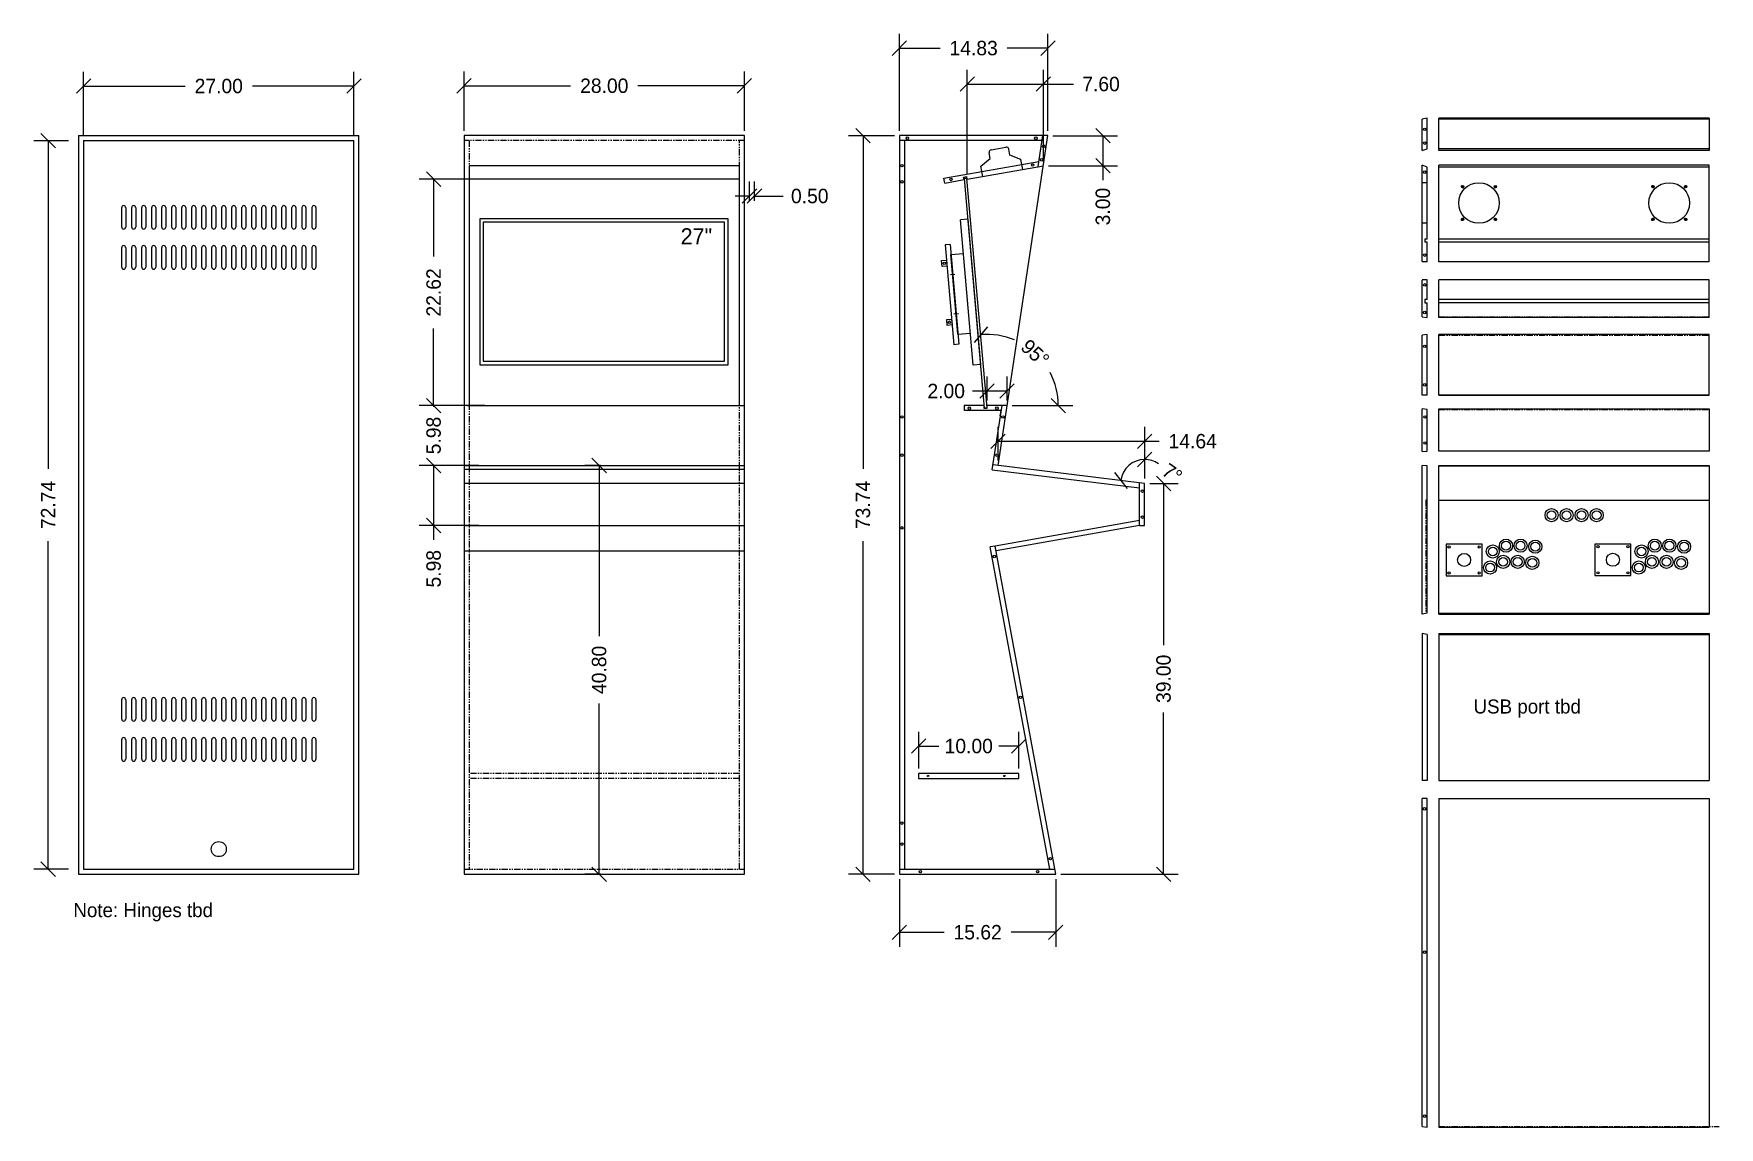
# Model space of a CAD drawing. Header units: inches. Extents: x -453 to 82, y -81 to 189.
# Drawn here: x -209.2 to -40.9, y -80.6 to 28.6 of the extents above; entities that cross this region are included whole.
import ezdxf

# ---------------------------------------------------------------- set-up
doc = ezdxf.new("R2010")
doc.units = ezdxf.units.IN
doc.header["$MEASUREMENT"] = 0
doc.linetypes.add('PHANTOM2', pattern=[1.25, 0.625, -0.125, 0.125, -0.125, 0.125, -0.125])
for name, color, linetype in [('Acrylic', 5, 'Continuous'), ('Arcade', 3, 'Continuous'), ('Arcade_Inside', 8, 'Continuous'), ('Dim', 6, 'Continuous'), ('Hardware', 1, 'Continuous'), ('TV', 4, 'Continuous')]:
    doc.layers.add(name, color=color, linetype=linetype)
doc.dimstyles.get("Standard").update_dxf_attribs({"dimscale": 8, "dimtxt": 0.18, "dimasz": 0.18, "dimexe": 0.18, "dimexo": 0.0625, "dimgap": 0.09, "dimtad": 0, "dimzin": 0, "dimdsep": 46, "dimtxsty": 'Standard', "dimblk": 'OBLIQUE', "dimcen": 0.09, "dimadec": 0, "dimazin": 0, "dimtfac": 1, "dimtofl": 0, "dimtmove": 0, "dimatfit": 3, "dimldrblk": 'OBLIQUE', "dimfxl": 1, "dimfrac": 2, "dimtolj": 1, "dimtzin": 0, "dimarcsym": 0})

# ---------------------------------------------------------------- blocks, each defined once
blk = doc.blocks.new('Screw')
blk.add_circle((0, 0), 0.125)
blk = doc.blocks.new('_Oblique')
at = {"color": 0, "linetype": 'ByBlock', "lineweight": -2}
blk.add_line((-0.5, -0.5), (0.5, 0.5), dxfattribs=at)
blk = doc.blocks.new('*D6')
at = {"layer": 'Defpoints', "color": 0, "transparency": 16777216}
for p in [(-98.26, -16.29, 0), (-107.14, -55.3, 0), (-96.37, -55.3)]:
    blk.add_point(p, dxfattribs=at)
at = {"layer": 'Dim', "color": 0, "lineweight": -2, "transparency": 16777216}
for p, q in [((-97.76, -16.29), (-94.93, -16.29)), ((-96.37, -16.29), (-96.37, -32.43)), ((-96.37, -55.3), (-96.37, -39.15)), ((-106.64, -55.3), (-94.93, -55.3))]:
    blk.add_line(p, q, dxfattribs=at)
at = {"layer": 'Dim', "color": 0, "lineweight": -2, "transparency": 16777216, "xscale": 1.44, "yscale": 1.44, "zscale": 1.44}
for p, rotation in [((-96.37, -16.29), 90), ((-96.37, -55.3), 270)]:
    blk.add_blockref('_Oblique', p, dxfattribs=dict(at, rotation=rotation))
at = {"layer": 'Dim', "color": 0, "transparency": 16777216, "insert": (-96.37, -35.79), "char_height": 1.44, "attachment_point": 5, "rotation": 90}
blk.add_mtext('\\A1;39.00', dxfattribs=at)
blk = doc.blocks.new('*D7')
at = {"layer": 'Defpoints', "color": 0, "transparency": 16777216}
for p in [(-122.75, 18.44, 0), (-126.39, -55.3), (-122.75, -55.3, 0)]:
    blk.add_point(p, dxfattribs=at)
at = {"layer": 'Dim', "color": 0, "lineweight": -2, "transparency": 16777216}
for p, q in [((-123.25, 18.44), (-127.83, 18.44)), ((-126.39, 18.44), (-126.39, -14.83)), ((-126.39, -55.3), (-126.39, -22.03)), ((-123.25, -55.3), (-127.83, -55.3))]:
    blk.add_line(p, q, dxfattribs=at)
at = {"layer": 'Dim', "color": 0, "lineweight": -2, "transparency": 16777216, "xscale": 1.44, "yscale": 1.44, "zscale": 1.44}
for p, rotation in [((-126.39, 18.44), 90), ((-126.39, -55.3), 270)]:
    blk.add_blockref('_Oblique', p, dxfattribs=dict(at, rotation=rotation))
at = {"layer": 'Dim', "color": 0, "transparency": 16777216, "insert": (-126.39, -18.43), "char_height": 1.44, "attachment_point": 5, "rotation": 90}
blk.add_mtext('\\A1;73.74', dxfattribs=at)
blk = doc.blocks.new('*D8')
at = {"layer": 'Defpoints', "color": 0, "transparency": 16777216}
for p in [(-107.92, 18.44, 0), (-108.38, 15.44, 0), (-102.43, 15.44)]:
    blk.add_point(p, dxfattribs=at)
at = {"layer": 'Dim', "color": 0, "lineweight": -2, "transparency": 16777216}
for p, q in [((-107.42, 18.44), (-100.99, 18.44)), ((-102.43, 18.44), (-102.43, 15.44)), ((-107.88, 15.44), (-100.99, 15.44)), ((-102.43, 15.44), (-102.43, 14))]:
    blk.add_line(p, q, dxfattribs=at)
at = {"layer": 'Dim', "color": 0, "lineweight": -2, "transparency": 16777216, "xscale": 1.44, "yscale": 1.44, "zscale": 1.44}
for p, rotation in [((-102.43, 18.44), 90), ((-102.43, 15.44), 270)]:
    blk.add_blockref('_Oblique', p, dxfattribs=dict(at, rotation=rotation))
at = {"layer": 'Dim', "color": 0, "transparency": 16777216, "insert": (-102.43, 11.36), "char_height": 1.44, "attachment_point": 5, "rotation": 90}
blk.add_mtext('\\A1;3.00', dxfattribs=at)
blk = doc.blocks.new('*D9')
at = {"layer": 'Defpoints', "color": 0, "transparency": 16777216}
for p in [(-98.26, -12.07), (-112.9, -14.49, 0), (-98.26, -16.29, 0)]:
    blk.add_point(p, dxfattribs=at)
at = {"layer": 'Dim', "color": 0, "lineweight": -2, "transparency": 16777216}
for p, q in [((-112.9, -13.99), (-112.9, -10.63)), ((-98.26, -15.79), (-98.26, -10.63)), ((-112.9, -12.07), (-98.26, -12.07)), ((-98.26, -12.07), (-96.82, -12.07))]:
    blk.add_line(p, q, dxfattribs=at)
at = {"layer": 'Dim', "color": 0, "lineweight": -2, "transparency": 16777216, "xscale": 1.44, "yscale": 1.44, "zscale": 1.44, "rotation": 180}
blk.add_blockref('_Oblique', (-112.9, -12.07), dxfattribs=at)
at = {"layer": 'Dim', "color": 0, "lineweight": -2, "transparency": 16777216, "xscale": 1.44, "yscale": 1.44, "zscale": 1.44}
blk.add_blockref('_Oblique', (-98.26, -12.07), dxfattribs=at)
at = {"layer": 'Dim', "color": 0, "transparency": 16777216, "insert": (-93.46, -12.07), "char_height": 1.44, "attachment_point": 5}
blk.add_mtext('\\A1;14.64', dxfattribs=at)
blk = doc.blocks.new('*D10')
at = {"layer": 'Defpoints', "color": 0, "transparency": 16777216}
for p in [(-138.23, 23.42), (-166.23, 18.44, 0), (-138.23, 18.44, 0)]:
    blk.add_point(p, dxfattribs=at)
at = {"layer": 'Dim', "color": 0, "lineweight": -2, "transparency": 16777216}
for p, q in [((-166.23, 18.94), (-166.23, 24.86)), ((-138.23, 18.94), (-138.23, 24.86)), ((-166.23, 23.42), (-155.59, 23.42)), ((-138.23, 23.42), (-148.87, 23.42))]:
    blk.add_line(p, q, dxfattribs=at)
at = {"layer": 'Dim', "color": 0, "lineweight": -2, "transparency": 16777216, "xscale": 1.44, "yscale": 1.44, "zscale": 1.44, "rotation": 180}
blk.add_blockref('_Oblique', (-166.23, 23.42), dxfattribs=at)
at = {"layer": 'Dim', "color": 0, "lineweight": -2, "transparency": 16777216, "xscale": 1.44, "yscale": 1.44, "zscale": 1.44}
blk.add_blockref('_Oblique', (-138.23, 23.42), dxfattribs=at)
at = {"layer": 'Dim', "color": 0, "transparency": 16777216, "insert": (-152.23, 23.42), "char_height": 1.44, "attachment_point": 5}
blk.add_mtext('\\A1;28.00', dxfattribs=at)
blk = doc.blocks.new('*D11')
at = {"layer": 'Defpoints', "color": 0, "transparency": 16777216}
for p in [(-161.91, 14.1), (-169.27, -8.51), (-163.65, -8.51, 0)]:
    blk.add_point(p, dxfattribs=at)
at = {"layer": 'Dim', "color": 0, "lineweight": -2, "transparency": 16777216}
for p, q in [((-162.41, 14.1), (-170.71, 14.1)), ((-169.27, 14.1), (-169.27, 6.39)), ((-169.27, -8.51), (-169.27, -0.81)), ((-164.15, -8.51), (-170.71, -8.51))]:
    blk.add_line(p, q, dxfattribs=at)
at = {"layer": 'Dim', "color": 0, "lineweight": -2, "transparency": 16777216, "xscale": 1.44, "yscale": 1.44, "zscale": 1.44}
for p, rotation in [((-169.27, 14.1), 90), ((-169.27, -8.51), 270)]:
    blk.add_blockref('_Oblique', p, dxfattribs=dict(at, rotation=rotation))
at = {"layer": 'Dim', "color": 0, "transparency": 16777216, "insert": (-169.27, 2.79), "char_height": 1.44, "attachment_point": 5, "rotation": 90}
blk.add_mtext('\\A1;22.62', dxfattribs=at)
blk = doc.blocks.new('*D12')
at = {"layer": 'Defpoints', "color": 0, "transparency": 16777216}
for p in [(-164.27, -8.51), (-169.27, -14.49), (-164.27, -14.49, 0)]:
    blk.add_point(p, dxfattribs=at)
at = {"layer": 'Dim', "color": 0, "lineweight": -2, "transparency": 16777216}
for p, q in [((-164.77, -8.51), (-170.71, -8.51)), ((-169.27, -8.51), (-169.27, -8.62)), ((-164.77, -14.49), (-170.71, -14.49)), ((-169.27, -14.49), (-169.27, -14.38))]:
    blk.add_line(p, q, dxfattribs=at)
at = {"layer": 'Dim', "color": 0, "lineweight": -2, "transparency": 16777216, "xscale": 1.44, "yscale": 1.44, "zscale": 1.44}
for p, rotation in [((-169.27, -8.51), 90), ((-169.27, -14.49), 270)]:
    blk.add_blockref('_Oblique', p, dxfattribs=dict(at, rotation=rotation))
at = {"layer": 'Dim', "color": 0, "transparency": 16777216, "insert": (-169.27, -11.5), "char_height": 1.44, "attachment_point": 5, "rotation": 90}
blk.add_mtext('\\A1;5.98', dxfattribs=at)
blk = doc.blocks.new('*D13')
at = {"layer": 'Defpoints', "color": 0, "transparency": 16777216}
for p in [(-164.27, -14.49, 0), (-169.27, -20.48), (-164.27, -20.48, 0)]:
    blk.add_point(p, dxfattribs=at)
at = {"layer": 'Dim', "color": 0, "lineweight": -2, "transparency": 16777216}
for p, q in [((-164.77, -14.49), (-170.71, -14.49)), ((-169.27, -14.49), (-169.27, -20.48)), ((-164.77, -20.48), (-170.71, -20.48)), ((-169.27, -20.48), (-169.27, -21.92))]:
    blk.add_line(p, q, dxfattribs=at)
at = {"layer": 'Dim', "color": 0, "lineweight": -2, "transparency": 16777216, "xscale": 1.44, "yscale": 1.44, "zscale": 1.44}
for p, rotation in [((-169.27, -14.49), 90), ((-169.27, -20.48), 270)]:
    blk.add_blockref('_Oblique', p, dxfattribs=dict(at, rotation=rotation))
at = {"layer": 'Dim', "color": 0, "transparency": 16777216, "insert": (-169.27, -24.8), "char_height": 1.44, "attachment_point": 5, "rotation": 90}
blk.add_mtext('\\A1;5.98', dxfattribs=at)
blk = doc.blocks.new('*D14')
at = {"layer": 'Defpoints', "color": 0, "transparency": 16777216}
for p in [(-152.74, -14.49), (-152.12, -14.49, 0), (-152.12, -55.3, 0)]:
    blk.add_point(p, dxfattribs=at)
at = {"layer": 'Dim', "color": 0, "lineweight": -2, "transparency": 16777216}
for p, q in [((-152.62, -14.49), (-154.18, -14.49)), ((-152.74, -14.49), (-152.74, -31.54)), ((-152.74, -55.3), (-152.74, -38.26)), ((-152.62, -55.3), (-154.18, -55.3))]:
    blk.add_line(p, q, dxfattribs=at)
at = {"layer": 'Dim', "color": 0, "lineweight": -2, "transparency": 16777216, "xscale": 1.44, "yscale": 1.44, "zscale": 1.44}
for p, rotation in [((-152.74, -14.49), 90), ((-152.74, -55.3), 270)]:
    blk.add_blockref('_Oblique', p, dxfattribs=dict(at, rotation=rotation))
at = {"layer": 'Dim', "color": 0, "transparency": 16777216, "insert": (-152.74, -34.9), "char_height": 1.44, "attachment_point": 5, "rotation": 90}
blk.add_mtext('\\A1;40.80', dxfattribs=at)
blk = doc.blocks.new('*D15')
at = {"layer": 'Defpoints', "color": 0, "transparency": 16777216}
for p in [(-115.98, 23.59), (-108.38, 15.44, 0), (-115.98, 14.1, 0)]:
    blk.add_point(p, dxfattribs=at)
at = {"layer": 'Dim', "color": 0, "lineweight": -2, "transparency": 16777216}
for p, q in [((-115.98, 14.6), (-115.98, 25.03)), ((-115.98, 23.59), (-108.38, 23.59)), ((-108.38, 15.94), (-108.38, 25.03)), ((-108.38, 23.59), (-105.38, 23.59))]:
    blk.add_line(p, q, dxfattribs=at)
at = {"layer": 'Dim', "color": 0, "lineweight": -2, "transparency": 16777216, "xscale": 1.44, "yscale": 1.44, "zscale": 1.44, "rotation": 180}
blk.add_blockref('_Oblique', (-115.98, 23.59), dxfattribs=at)
at = {"layer": 'Dim', "color": 0, "lineweight": -2, "transparency": 16777216, "xscale": 1.44, "yscale": 1.44, "zscale": 1.44}
blk.add_blockref('_Oblique', (-108.38, 23.59), dxfattribs=at)
at = {"layer": 'Dim', "color": 0, "transparency": 16777216, "insert": (-102.62, 23.59), "char_height": 1.44, "attachment_point": 5}
blk.add_mtext('\\A1;7.60', dxfattribs=at)
blk = doc.blocks.new('*D16')
at = {"layer": 'Defpoints', "color": 0, "transparency": 16777216}
for p in [(-122.75, -55.3, 0), (-107.14, -55.3, 0), (-107.14, -61.1)]:
    blk.add_point(p, dxfattribs=at)
at = {"layer": 'Dim', "color": 0, "lineweight": -2, "transparency": 16777216}
for p, q in [((-122.75, -55.8), (-122.75, -62.54)), ((-107.14, -55.8), (-107.14, -62.54)), ((-122.75, -61.1), (-118.3, -61.1)), ((-107.14, -61.1), (-111.58, -61.1))]:
    blk.add_line(p, q, dxfattribs=at)
at = {"layer": 'Dim', "color": 0, "lineweight": -2, "transparency": 16777216, "xscale": 1.44, "yscale": 1.44, "zscale": 1.44, "rotation": 180}
blk.add_blockref('_Oblique', (-122.75, -61.1), dxfattribs=at)
at = {"layer": 'Dim', "color": 0, "lineweight": -2, "transparency": 16777216, "xscale": 1.44, "yscale": 1.44, "zscale": 1.44}
blk.add_blockref('_Oblique', (-107.14, -61.1), dxfattribs=at)
at = {"layer": 'Dim', "color": 0, "transparency": 16777216, "insert": (-114.94, -61.1), "char_height": 1.44, "attachment_point": 5}
blk.add_mtext('\\A1;15.62', dxfattribs=at)
blk = doc.blocks.new('*D17')
at = {"layer": 'Defpoints', "color": 0, "transparency": 16777216}
for p in [(-107.92, 27.18), (-122.75, 18.44, 0), (-107.92, 18.44, 0)]:
    blk.add_point(p, dxfattribs=at)
at = {"layer": 'Dim', "color": 0, "lineweight": -2, "transparency": 16777216}
for p, q in [((-122.75, 18.94), (-122.75, 28.62)), ((-107.92, 18.94), (-107.92, 28.62)), ((-122.75, 27.18), (-118.7, 27.18)), ((-107.92, 27.18), (-111.98, 27.18))]:
    blk.add_line(p, q, dxfattribs=at)
at = {"layer": 'Dim', "color": 0, "lineweight": -2, "transparency": 16777216, "xscale": 1.44, "yscale": 1.44, "zscale": 1.44, "rotation": 180}
blk.add_blockref('_Oblique', (-122.75, 27.18), dxfattribs=at)
at = {"layer": 'Dim', "color": 0, "lineweight": -2, "transparency": 16777216, "xscale": 1.44, "yscale": 1.44, "zscale": 1.44}
blk.add_blockref('_Oblique', (-107.92, 27.18), dxfattribs=at)
at = {"layer": 'Dim', "color": 0, "transparency": 16777216, "insert": (-115.34, 27.18), "char_height": 1.44, "attachment_point": 5}
blk.add_mtext('\\A1;14.83', dxfattribs=at)
blk = doc.blocks.new('*D19')
at = {"layer": 'Defpoints', "color": 0, "transparency": 16777216}
for p in [(-114, -7.06), (-114, -8.51, 0), (-112, -8.51, 0)]:
    blk.add_point(p, dxfattribs=at)
at = {"layer": 'Dim', "color": 0, "lineweight": -2, "transparency": 16777216}
for p, q in [((-114, -8.01), (-114, -5.62)), ((-112, -8.01), (-112, -5.62)), ((-114, -7.06), (-115.44, -7.06)), ((-112, -7.06), (-114, -7.06))]:
    blk.add_line(p, q, dxfattribs=at)
at = {"layer": 'Dim', "color": 0, "lineweight": -2, "transparency": 16777216, "xscale": 1.44, "yscale": 1.44, "zscale": 1.44, "rotation": 180}
blk.add_blockref('_Oblique', (-114, -7.06), dxfattribs=at)
at = {"layer": 'Dim', "color": 0, "lineweight": -2, "transparency": 16777216, "xscale": 1.44, "yscale": 1.44, "zscale": 1.44}
blk.add_blockref('_Oblique', (-112, -7.06), dxfattribs=at)
at = {"layer": 'Dim', "color": 0, "transparency": 16777216, "insert": (-118.08, -7.06), "char_height": 1.44, "attachment_point": 5}
blk.add_mtext('\\A1;2.00', dxfattribs=at)
blk = doc.blocks.new('*D20')
at = {"layer": 'Defpoints', "color": 0, "transparency": 16777216}
for p in [(-115.98, 14.1, 0), (-107.95, -4.78), (-114, -8.51, 0), (-114, -8.51, 0), (-112, -8.51, 0)]:
    blk.add_point(p, dxfattribs=at)
at = {"layer": 'Dim', "color": 0, "lineweight": -2, "transparency": 16777216}
blk.add_line((-111.5, -8.51), (-105.45, -8.51), dxfattribs=at)
for start, end in [(67.2283, 94.9992), (0, 27.7709)]:
    blk.add_arc((-114, -8.51), 7.11, start, end, dxfattribs=at)
at = {"layer": 'Dim', "color": 0, "lineweight": -2, "transparency": 16777216, "xscale": 1.44, "yscale": 1.44, "zscale": 1.44}
for p, rotation in [((-114.62, -1.43), 184.9991646032528), ((-106.89, -8.51), 270)]:
    blk.add_blockref('_Oblique', p, dxfattribs=dict(at, rotation=rotation))
at = {"layer": 'Dim', "color": 0, "transparency": 16777216, "insert": (-109.2, -3.27), "char_height": 1.44, "attachment_point": 5, "rotation": 317.4996}
blk.add_mtext('\\A1;95°', dxfattribs=at)
blk = doc.blocks.new('*D21')
at = {"layer": 'Defpoints', "color": 0, "transparency": 16777216}
for p in [(-112.9, -14.49, 0), (-100.24, -14.92), (-98.26, -16.29, 0), (-98.26, -16.29, 0), (-98.26, -20.48, 0)]:
    blk.add_point(p, dxfattribs=at)
at = {"layer": 'Dim', "color": 0, "transparency": 16777216}
blk.add_line((-98.26, -15.79), (-98.26, -12.45), dxfattribs=at)
for start, end in [(89.9968, 173), (55.1491, 89.9968)]:
    blk.add_arc((-98.26, -16.29), 2.4, start, end, dxfattribs=at)
at = {"layer": 'Dim', "color": 0, "transparency": 16777216, "xscale": 1.44, "yscale": 1.44, "zscale": 1.44}
for p, rotation in [((-98.26, -13.89), 359.9967617479516), ((-100.65, -16), 262.9999999999999)]:
    blk.add_blockref('_Oblique', p, dxfattribs=dict(at, rotation=rotation))
at = {"layer": 'Dim', "color": 0, "transparency": 16777216, "insert": (-95.51, -15.28), "char_height": 1.44, "attachment_point": 5, "rotation": 325.1491}
blk.add_mtext('\\A1;7%%D', dxfattribs=at)
blk = doc.blocks.new('*D22')
at = {"layer": 'Defpoints', "color": 0, "transparency": 16777216}
for p in [(-137.23, 12.41), (-137.73, 11.44, 0), (-137.23, 11.44, 0)]:
    blk.add_point(p, dxfattribs=at)
at = {"layer": 'Dim', "color": 0, "lineweight": -2, "transparency": 16777216}
for p, q in [((-137.73, 11.94), (-137.73, 13.85)), ((-137.23, 11.94), (-137.23, 13.85)), ((-137.73, 12.41), (-139.17, 12.41)), ((-137.23, 12.41), (-134.35, 12.41))]:
    blk.add_line(p, q, dxfattribs=at)
at = {"layer": 'Dim', "color": 0, "lineweight": -2, "transparency": 16777216, "xscale": 1.44, "yscale": 1.44, "zscale": 1.44}
blk.add_blockref('_Oblique', (-137.73, 12.41), dxfattribs=at)
at = {"layer": 'Dim', "color": 0, "lineweight": -2, "transparency": 16777216, "xscale": 1.44, "yscale": 1.44, "zscale": 1.44, "rotation": 180}
blk.add_blockref('_Oblique', (-137.23, 12.41), dxfattribs=at)
at = {"layer": 'Dim', "color": 0, "transparency": 16777216, "insert": (-131.71, 12.41), "char_height": 1.44, "attachment_point": 5}
blk.add_mtext('\\A1;0.50', dxfattribs=at)
blk = doc.blocks.new('IkeaThings')
blk.add_circle((0, 0), 0.0625)
blk = doc.blocks.new('*D29')
at = {"layer": 'Defpoints', "color": 0, "transparency": 16777216}
for p in [(-110.83, -42.51), (-120.83, -45.24), (-110.83, -45.24)]:
    blk.add_point(p, dxfattribs=at)
at = {"layer": 'Dim', "color": 0, "lineweight": -2, "transparency": 16777216}
for p, q in [((-120.83, -44.74), (-120.83, -41.07)), ((-110.83, -44.74), (-110.83, -41.07)), ((-120.83, -42.51), (-118.83, -42.51)), ((-110.83, -42.51), (-112.83, -42.51))]:
    blk.add_line(p, q, dxfattribs=at)
at = {"layer": 'Dim', "color": 0, "lineweight": -2, "transparency": 16777216, "xscale": 1.44, "yscale": 1.44, "zscale": 1.44, "rotation": 180}
blk.add_blockref('_Oblique', (-120.83, -42.51), dxfattribs=at)
at = {"layer": 'Dim', "color": 0, "lineweight": -2, "transparency": 16777216, "xscale": 1.44, "yscale": 1.44, "zscale": 1.44}
blk.add_blockref('_Oblique', (-110.83, -42.51), dxfattribs=at)
at = {"layer": 'Dim', "color": 0, "transparency": 16777216, "insert": (-115.83, -42.51), "char_height": 1.44, "attachment_point": 5}
blk.add_mtext('\\A1;10.00', dxfattribs=at)
blk = doc.blocks.new('*D35')
at = {"layer": 'Defpoints', "color": 0, "transparency": 16777216}
for p in [(-177.23, 23.39), (-204.23, 17.94, 0), (-177.23, 17.94, 0)]:
    blk.add_point(p, dxfattribs=at)
at = {"layer": 'Dim', "color": 0, "lineweight": -2, "transparency": 16777216}
for p, q in [((-204.23, 18.44), (-204.23, 24.83)), ((-177.23, 18.44), (-177.23, 24.83)), ((-204.23, 23.39), (-194.09, 23.39)), ((-177.23, 23.39), (-187.37, 23.39))]:
    blk.add_line(p, q, dxfattribs=at)
at = {"layer": 'Dim', "color": 0, "lineweight": -2, "transparency": 16777216, "xscale": 1.44, "yscale": 1.44, "zscale": 1.44, "rotation": 180}
blk.add_blockref('_Oblique', (-204.23, 23.39), dxfattribs=at)
at = {"layer": 'Dim', "color": 0, "lineweight": -2, "transparency": 16777216, "xscale": 1.44, "yscale": 1.44, "zscale": 1.44}
blk.add_blockref('_Oblique', (-177.23, 23.39), dxfattribs=at)
at = {"layer": 'Dim', "color": 0, "transparency": 16777216, "insert": (-190.73, 23.39), "char_height": 1.44, "attachment_point": 5}
blk.add_mtext('\\A1;27.00', dxfattribs=at)
blk = doc.blocks.new('*D36')
at = {"layer": 'Defpoints', "color": 0, "transparency": 16777216}
for p in [(-207.77, 17.94), (-205.23, 17.94, 0), (-205.23, -54.8, 0)]:
    blk.add_point(p, dxfattribs=at)
at = {"layer": 'Dim', "color": 0, "lineweight": -2, "transparency": 16777216}
for p, q in [((-205.73, 17.94), (-209.21, 17.94)), ((-207.77, 17.94), (-207.77, -14.83)), ((-207.77, -54.8), (-207.77, -22.03)), ((-205.73, -54.8), (-209.21, -54.8))]:
    blk.add_line(p, q, dxfattribs=at)
at = {"layer": 'Dim', "color": 0, "lineweight": -2, "transparency": 16777216, "xscale": 1.44, "yscale": 1.44, "zscale": 1.44}
for p, rotation in [((-207.77, 17.94), 90), ((-207.77, -54.8), 270)]:
    blk.add_blockref('_Oblique', p, dxfattribs=dict(at, rotation=rotation))
at = {"layer": 'Dim', "color": 0, "transparency": 16777216, "insert": (-207.77, -18.43), "char_height": 1.44, "attachment_point": 5, "rotation": 90}
blk.add_mtext('\\A1;72.74', dxfattribs=at)
blk = doc.blocks.new('Vent')
for points in [[(-0.18, 0.2), (-0.18, 0.2), (-0.18, 2.16)], [(0.21, 2.16), (0.21, 0.2)]]:
    blk.add_lwpolyline(points)
for centre, start, end in [((0.01, 2.16), 0, 180), ((0.01, 0.2), 180, 0)]:
    blk.add_arc(centre, 0.197, start, end)
blk = doc.blocks.new('Buttons')
for radius in [0.656, 0.438]:
    blk.add_circle((0, 0), radius)
blk = doc.blocks.new('SpeakerHole')
at = {"layer": 'Arcade'}
blk.add_ellipse((0, 0), major_axis=(-0.0974, -0.0974), ratio=0.714286, dxfattribs=at)
at = {"layer": 'Arcade_Inside', "linetype": 'PHANTOM2'}
for p, q in [((-0.1, -0.1), (0.1, 0.1)), ((-0.07, 0.07), (0.07, -0.07))]:
    blk.add_line(p, q, dxfattribs=at)
blk = doc.blocks.new('SpeakerMount')
at = {"layer": 'Arcade'}
blk.add_circle((0, 0), 2.0275, dxfattribs=at)
at = {"layer": 'Arcade_Inside'}
for centre in [(-1.63385, 1.63385), (1.63385, 1.63385), (-1.63385, -1.63385), (1.63385, -1.63385)]:
    blk.add_circle(centre, 0.11, dxfattribs=at)
for p, rotation in [((-1.63385, 1.63385), 90), ((-1.63385, -1.63385), 180), ((1.63385, -1.63385), 270)]:
    blk.add_blockref('SpeakerHole', p, dxfattribs=dict(rotation=rotation))
blk.add_blockref('SpeakerHole', (1.63385, 1.63385))

msp = doc.modelspace()

# ---------------------------------------------------------------- linework, layer by layer
at = {"layer": 'Acrylic'}
for p, q in [((-116.008, 14.176, 0), (-116.258, 14.154, 0)), ((-114.252, -8.764, 0), (-116.258, 14.154, 0)), ((-114.003, -8.742, 0), (-116.008, 14.176, 0)), ((-114.003, -8.742, 0), (-114.252, -8.764, 0))]:
    msp.add_line(p, q, dxfattribs=at)
at = {"layer": 'Arcade'}
for p, q in [((-70.039, 20.177, 0), (-70.539, 20.101, 0)), ((-70.539, 16.974, 0), (-70.539, 20.101)), ((-70.039, 17.143, 0), (-70.039, 20.177)), ((-41.873, 20.177, 0), (-68.873, 20.177, 0)), ((-68.873, 16.974, 0), (-68.873, 20.177, 0)), ((-41.873, 20.177, 0), (-41.873, 16.974, 0)), ((-204.726, 18.444, 0), (-204.726, -55.296, 0)), ((-204.726, 18.444, 0), (-176.726, 18.444, 0)), ((-204.226, 17.944, 0), (-204.226, -54.796, 0)), ((-204.226, 17.944, 0), (-177.226, 17.944, 0)), ((-177.226, -54.796, 0), (-177.226, 17.944, 0)), ((-176.726, -55.296, 0), (-176.726, 18.444, 0)), ((-138.228, 18.444, 0), (-166.228, 18.444, 0)), ((-166.228, 18.444, 0), (-166.228, -55.296, 0)), ((-138.228, -55.296, 0), (-138.228, 18.444, 0)), ((-107.922, 18.444, 0), (-122.754, 18.444, 0)), ((-122.754, 18.444, 0), (-122.754, -55.296, 0)), ((-112.904, -14.495, 0), (-107.922, 18.444, 0)), ((-70.539, 16.974, 0), (-70.039, 17.143, 0)), ((-41.873, 17.143, 0), (-68.873, 17.143, 0)), ((-41.873, 16.974, 0), (-68.873, 16.974, 0)), ((-138.728, 15.444, 0), (-165.728, 15.444, 0)), ((-165.728, 15.444, 0), (-165.728, -8.514, 0)), ((-138.728, -8.514, 0), (-138.728, 15.444, 0)), ((-70.039, 15.313, 0), (-70.539, 15.481, 0)), ((-70.539, 5.87, 0), (-70.539, 15.481, 0)), ((-70.039, 8.121, 0), (-70.039, 15.313, 0)), ((-41.873, 15.481, 0), (-68.873, 15.481, 0)), ((-68.873, 5.848, 0), (-68.873, 15.481, 0)), ((-41.873, 15.313, 0), (-68.873, 15.313, 0)), ((-41.873, 5.848, 0), (-41.873, 15.481, 0)), ((-70.042, 8.121, 0), (-70.292, 8.121, 0)), ((-70.292, 8.121, 0), (-70.292, 7.798, 0)), ((-70.042, 7.798, 0), (-70.292, 7.798, 0)), ((-70.042, 5.848, 0), (-70.042, 7.798, 0)), ((-70.042, 5.848, 0), (-70.542, 5.848, 0)), ((-41.873, 5.848, 0), (-68.873, 5.848, 0)), ((-70.042, 4.04, 0), (-70.542, 4.04, 0)), ((-70.542, 0.349, 0), (-70.542, 4.018, 0)), ((-70.042, 2.09, 0), (-70.042, 4.04, 0)), ((-41.873, 4.04, 0), (-68.873, 4.04, 0)), ((-68.873, 0.273, 0), (-68.873, 4.04, 0)), ((-41.873, 0.273, 0), (-41.873, 4.04, 0)), ((-70.042, 2.09, 0), (-70.292, 2.09, 0)), ((-70.292, 2.09, 0), (-70.292, 1.767, 0)), ((-70.292, 1.767, 0), (-70.042, 1.767, 0)), ((-70.042, 0.273, 0), (-70.042, 1.767, 0)), ((-70.542, 0.349, 0), (-70.042, 0.273, 0)), ((-41.873, 0.273, 0), (-68.873, 0.273, 0)), ((-70.042, -1.403, 0), (-70.542, -1.479, 0)), ((-70.542, -7.466, 0), (-70.542, -1.479, 0)), ((-70.042, -7.452, 0), (-70.042, -1.403, 0)), ((-41.873, -1.405, 0), (-68.873, -1.405, 0)), ((-68.873, -7.469, 0), (-68.873, -1.405, 0)), ((-41.873, -7.469, 0), (-41.873, -1.405, 0)), ((-70.042, -7.452, 0), (-70.542, -7.466, 0)), ((-68.873, -7.452, 0), (-41.873, -7.452, 0)), ((-41.873, -7.469, 0), (-68.873, -7.469, 0)), ((-165.935, -8.514, 0), (-138.228, -8.514, 0)), ((-70.543, -13.093, 0), (-70.542, -8.83, 0)), ((-70.042, -8.892, 0), (-70.542, -8.83, 0)), ((-70.043, -13.076, 0), (-70.042, -8.892)), ((-68.873, -8.83, 0), (-41.873, -8.83, 0)), ((-68.873, -13.074, 0), (-68.873, -8.83, 0)), ((-41.873, -8.83, 0), (-41.873, -13.074, 0)), ((-70.543, -13.093, 0), (-70.043, -13.076, 0)), ((-41.873, -13.074, 0), (-68.873, -13.074, 0)), ((-98.264, -16.293, 0), (-113.401, -14.434, 0)), ((-70.543, -29.322, 0), (-70.543, -14.503, 0)), ((-70.043, -14.52, 0), (-70.543, -14.503, 0)), ((-70.043, -29.246, 0), (-70.043, -14.52, 0)), ((-68.873, -14.503, 0), (-41.873, -14.503, 0)), ((-68.873, -29.322, 0), (-68.873, -14.503, 0)), ((-68.873, -14.512, 0), (-41.873, -14.512, 0)), ((-41.873, -14.503, 0), (-41.873, -29.322, 0)), ((-98.264, -20.477, 0), (-98.264, -16.293)), ((-98.764, -20.494, 0), (-113.106, -23.023, 0)), ((-98.764, -20.494, 0), (-98.264, -20.477, 0)), ((-107.136, -55.296, 0), (-113.197, -22.531, 0)), ((-70.043, -29.246, 0), (-70.543, -29.322, 0)), ((-68.873, -29.246, 0), (-41.873, -29.246, 0)), ((-68.873, -29.322, 0), (-41.873, -29.322, 0)), ((-70.043, -31.369, 0), (-70.543, -31.281, 0)), ((-70.543, -31.281, 0), (-70.543, -45.937, 0)), ((-70.043, -31.369, 0), (-70.043, -45.932, 0)), ((-68.873, -31.281, 0), (-41.873, -31.281, 0)), ((-68.873, -31.281, 0), (-68.873, -45.937, 0)), ((-68.873, -31.369, 0), (-41.873, -31.369, 0)), ((-41.873, -31.281, 0), (-41.873, -45.937, 0)), ((-70.043, -45.932, 0), (-70.543, -45.937, 0)), ((-68.873, -45.932, 0), (-41.873, -45.932, 0)), ((-68.873, -45.937, 0), (-41.873, -45.937, 0)), ((-70.543, -80.476, 0), (-70.543, -47.756, 0)), ((-70.043, -47.756, 0), (-70.543, -47.756, 0)), ((-70.043, -80.568, 0), (-70.043, -47.756, 0)), ((-68.873, -47.756, 0), (-41.873, -47.756, 0)), ((-68.873, -47.756, 0), (-68.873, -80.568, 0)), ((-41.873, -47.756, 0), (-41.873, -80.568, 0)), ((-204.726, -55.296, 0), (-176.726, -55.296, 0)), ((-204.226, -54.796, 0), (-177.226, -54.796, 0)), ((-166.228, -55.296, 0), (-138.228, -55.296, 0)), ((-122.754, -55.296, 0), (-107.136, -55.296, 0)), ((-70.543, -80.476, 0), (-70.043, -80.568, 0)), ((-68.873, -80.568, 0), (-41.873, -80.568, 0))]:
    msp.add_line(p, q, dxfattribs=at)
at = {"layer": 'Arcade', "color": 8}
for p, q in [((-41.873, 2.09, 0), (-68.873, 2.09, 0)), ((-41.873, 1.767, 0), (-68.873, 1.767, 0)), ((-68.873, -17.947, 0), (-41.873, -17.947, 0))]:
    msp.add_line(p, q, dxfattribs=at)
at = {"layer": 'Arcade'}
for points in [[(-138.728, 14.103, 0), (-165.728, 14.103, 0)], [(-166.228, -14.495, 0), (-138.228, -14.495, 0)], [(-166.228, -14.855, 0), (-138.228, -14.855, 0)], [(-166.228, -23.023, 0), (-138.228, -23.023, 0)]]:
    msp.add_polyline3d(points, dxfattribs=at)
msp.add_polyline3d([(-138.228, -16.296, 0), (-166.228, -16.296, 0), (-166.228, -20.476, 0), (-138.228, -20.476, 0)], close=True, dxfattribs=at)
msp.add_circle((-190.726, -52.796, 0), 0.75, dxfattribs=at)
at = {"layer": 'Arcade_Inside', "color": 8}
msp.add_line((-41.873, 20.101, 0), (-68.873, 20.101, 0), dxfattribs=at)
at = {"layer": 'Arcade_Inside', "linetype": 'PHANTOM2'}
for p, q in [((-138.228, 17.944, 0), (-166.228, 17.944, 0)), ((-165.728, 17.944, 0), (-165.728, -54.796, 0)), ((-138.728, -54.796, 0), (-138.728, 17.944, 0)), ((-110.44, 15.08, 0), (-110.525, 15.572, 0)), ((-114.433, 14.376, 0), (-114.518, 14.868, 0)), ((-70.039, 13.745, 0), (-70.539, 13.745, 0)), ((-70.043, 9.69, 0), (-70.543, 9.69, 0)), ((-68.873, 0.349, 0), (-41.873, 0.349, 0)), ((-68.873, -1.479, 0), (-41.873, -1.479, 0)), ((-68.873, -8.895, 0), (-41.873, -8.895, 0)), ((-70.043, -17.947, 0), (-70.168, -17.947, 0)), ((-70.168, -17.947, 0), (-70.168, -29.265, 0)), ((-138.728, -45.238, 0), (-165.728, -45.238, 0)), ((-138.728, -45.738, 0), (-165.728, -45.738, 0)), ((-166.228, -54.796, 0), (-138.228, -54.796, 0)), ((-68.873, -80.476, 0), (-40.873, -80.476, 0))]:
    msp.add_line(p, q, dxfattribs=at)
at = {"layer": 'Arcade_Inside'}
for p, q in [((-108.504, 17.944, 0), (-122.754, 17.944, 0)), ((-122.254, 17.944, 0), (-122.254, -54.796, 0)), ((-113.601, 17.029, 0), (-112.123, 17.289, 0)), ((-111.727, 16.483, 0), (-111.834, 17.087, 0)), ((-108.896, 15.352, 0), (-108.428, 18.444, 0)), ((-118.303, 14.201, 0), (-108.817, 15.874, 0)), ((-115.978, 14.103, 0), (-108.376, 15.444, 0)), ((-114.608, 15.385, 0), (-113.699, 16.15, 0)), ((-114.518, 14.868, 0), (-114.608, 15.385, 0)), ((-113.699, 16.15, 0), (-113.803, 16.739, 0)), ((-110.612, 16.077, 0), (-111.727, 16.483, 0)), ((-110.618, 16.079, 0), (-110.613, 16.08, 0)), ((-110.525, 15.572, 0), (-110.612, 16.077, 0)), ((-118.217, 13.712, 0), (-118.303, 14.201, 0)), ((-118.217, 13.712, 0), (-116.297, 14.051, 0)), ((-116.339, 14.293, 0), (-116.021, 14.349, 0)), ((-116.297, 14.051, 0), (-116.339, 14.293, 0)), ((-115.978, 14.103, 0), (-116.021, 14.349, 0)), ((-118.188, 7.536, 0), (-117.317, -2.426, 0)), ((-117.688, 7.58, 0), (-118.186, 7.536, 0)), ((-117.69, 7.579, 0), (-116.818, -2.383, 0)), ((-41.873, 8.121, 0), (-68.873, 8.121, 0)), ((-41.873, 7.798, 0), (-68.873, 7.798, 0)), ((-116.818, -2.383, 0), (-117.317, -2.426, 0)), ((-114.322, -8.514, 0), (-116.272, -8.514, 0)), ((-116.272, -8.514, 0), (-116.272, -9.014, 0)), ((-112.581, -9.014, 0), (-116.251, -9.014, 0)), ((-114.322, -8.514, 0), (-114.322, -8.764, 0)), ((-114.322, -8.764, 0), (-114, -8.764, 0)), ((-112, -8.514, 0), (-114, -8.514, 0)), ((-114, -8.764, 0), (-114, -8.514, 0)), ((-113.476, -14.929, 0), (-112.505, -8.514, 0)), ((-113.476, -14.929, 0), (-98.764, -16.735, 0)), ((-98.764, -20.494, 0), (-98.764, -16.231, 0)), ((-98.764, -19.986, 0), (-113.197, -22.531, 0)), ((-113.197, -22.531, 0), (-113.689, -22.622, 0)), ((-107.737, -54.796, 0), (-113.689, -22.622, 0)), ((-122.754, -54.796, 0), (-107.228, -54.796, 0))]:
    msp.add_line(p, q, dxfattribs=at)
at = {"layer": 'Arcade_Inside', "elevation": 0}
msp.add_lwpolyline([(-120.833, -45.738), (-110.833, -45.738), (-110.833, -45.238), (-120.833, -45.238)], close=True, dxfattribs=at)
at = {"layer": 'Arcade_Inside', "extrusion": (-3.12655e-06, 1.77315e-05, 1)}
for centre, start, end in [((-113.557, 16.783, 0.001), 100, 190), ((-112.08, 17.043, 0.001), 10, 100)]:
    msp.add_arc(centre, 0.25, start, end, dxfattribs=at)
at = {"layer": 'Hardware'}
for p, q in [((-117.205, 4.58, 0), (-117.647, 4.542, 0)), ((-116.861, 0.655, 0), (-117.304, 0.617, 0)), ((-112.631, -9.014, 0), (-112.711, -9.539, 0)), ((-112.711, -9.539, 0), (-112.661, -9.546, 0))]:
    msp.add_line(p, q, dxfattribs=at)
at = {"layer": 'Hardware', "elevation": 0}
for points in [[(-118.054, 6.006), (-118.003, 5.419), (-118.495, 5.376), (-118.547, 5.963)], [(-117.54, 0.13), (-117.489, -0.456), (-117.981, -0.5), (-118.032, 0.087)], [(-68.154, -25.496), (-64.554, -25.496), (-64.554, -22.346), (-68.154, -22.346)], [(-53.298, -25.482), (-49.698, -25.482), (-49.698, -22.332), (-53.298, -22.332)]]:
    msp.add_lwpolyline(points, close=True, dxfattribs=at)
at = {"layer": 'Hardware'}
for centre, radius in [((-67.854, -22.621, 0), 0.115), ((-66.354, -23.921, 0), 0.65), ((-64.854, -22.621, 0), 0.115), ((-52.998, -22.607, 0), 0.115), ((-51.498, -23.907, 0), 0.65), ((-49.998, -22.607, 0), 0.115), ((-67.854, -25.221, 0), 0.115), ((-64.854, -25.221, 0), 0.115), ((-52.998, -25.207, 0), 0.115), ((-49.998, -25.207, 0), 0.115)]:
    msp.add_circle(centre, radius, dxfattribs=at)
at = {"layer": 'TV'}
for p, q in [((-115.904, 10.113, 0), (-116.651, 10.048, 0)), ((-114.634, -4.398, 0), (-115.904, 10.113, 0)), ((-115.382, -4.464, 0), (-116.651, 10.048, 0)), ((-117.603, 6.583, 0), (-116.358, 6.692, 0)), ((-116.906, -1.386, 0), (-117.603, 6.583, 0)), ((-116.906, -1.386, 0), (-115.66, -1.277, 0)), ((-114.634, -4.398, 0), (-115.382, -4.464, 0))]:
    msp.add_line(p, q, dxfattribs=at)
at = {"layer": 'TV', "elevation": 0}
for points in [[(-164.669, -4.426), (-139.866, -4.426), (-139.866, 10.141), (-164.669, 10.141)], [(-164.319, -4.076), (-140.216, -4.076), (-140.216, 9.791), (-164.319, 9.791)]]:
    msp.add_lwpolyline(points, close=True, dxfattribs=at)

# ---------------------------------------------------------------- block references
for p in [(-64.873, 11.717, 0), (-45.873, 11.717, 0)]:
    msp.add_blockref('SpeakerMount', p)
at = {"layer": 'Arcade'}
for p in [(-200.238, 9.11, 0), (-199.238, 9.11, 0), (-198.238, 9.11, 0), (-197.238, 9.11, 0), (-196.238, 9.11, 0), (-195.238, 9.11, 0), (-194.238, 9.11, 0), (-193.238, 9.11, 0), (-192.238, 9.11, 0), (-191.238, 9.11, 0), (-190.238, 9.11, 0), (-189.238, 9.11, 0), (-188.238, 9.11, 0), (-187.238, 9.11, 0), (-186.238, 9.11, 0), (-185.238, 9.11, 0), (-184.238, 9.11, 0), (-183.238, 9.11, 0), (-182.238, 9.11, 0), (-181.238, 9.11, 0), (-200.238, 5.11, 0), (-199.238, 5.11, 0), (-198.238, 5.11, 0), (-197.238, 5.11, 0), (-196.238, 5.11, 0), (-195.238, 5.11, 0), (-194.238, 5.11, 0), (-193.238, 5.11, 0), (-192.238, 5.11, 0), (-191.238, 5.11, 0), (-190.238, 5.11, 0), (-189.238, 5.11, 0), (-188.238, 5.11, 0), (-187.238, 5.11, 0), (-186.238, 5.11, 0), (-185.238, 5.11, 0), (-184.238, 5.11, 0), (-183.238, 5.11, 0), (-182.238, 5.11, 0), (-181.238, 5.11, 0), (-200.238, -40.016, 0), (-199.238, -40.016, 0), (-198.238, -40.016, 0), (-197.238, -40.016, 0), (-196.238, -40.016, 0), (-195.238, -40.016, 0), (-194.238, -40.016, 0), (-193.238, -40.016, 0), (-192.238, -40.016, 0), (-191.238, -40.016, 0), (-190.238, -40.016, 0), (-189.238, -40.016, 0), (-188.238, -40.016, 0), (-187.238, -40.016, 0), (-186.238, -40.016, 0), (-185.238, -40.016, 0), (-184.238, -40.016, 0), (-183.238, -40.016, 0), (-182.238, -40.016, 0), (-181.238, -40.016, 0), (-200.238, -44.016, 0), (-199.238, -44.016, 0), (-198.238, -44.016, 0), (-197.238, -44.016, 0), (-196.238, -44.016, 0), (-195.238, -44.016, 0), (-194.238, -44.016, 0), (-193.238, -44.016, 0), (-192.238, -44.016, 0), (-191.238, -44.016, 0), (-190.238, -44.016, 0), (-189.238, -44.016, 0), (-188.238, -44.016, 0), (-187.238, -44.016, 0), (-186.238, -44.016, 0), (-185.238, -44.016, 0), (-184.238, -44.016, 0), (-183.238, -44.016, 0), (-182.238, -44.016, 0), (-181.238, -44.016, 0)]:
    msp.add_blockref('Vent', p, dxfattribs=at)
at = {"layer": 'Hardware'}
for p, rotation in [((-70.289, 19.069, 0), 8.60089385765442), ((-70.289, 17.701, 0), 8.60089385765442), ((-70.289, 14.796, 0), 80.00000000000001), ((-118.275, 5.691, 0), 275.0000000000002), ((-70.292, 6.516, 0), 80.00000000000001), ((-70.292, 3.54, 0), 270), ((-70.292, 0.786, 0), 270), ((-117.761, -0.185, 0), 275.0000000000002), ((-70.292, -2.585, 0), 8.600893857654368), ((-70.292, -6.44, 0), 8.600893857654368), ((-70.314, -48.768, 0), 349.518691620409), ((-70.297, -63.079, 0), 349.518691620409), ((-70.297, -79.458, 0), 349.518691620409)]:
    msp.add_blockref('Screw', p, dxfattribs=dict(at, rotation=rotation))
for name, p in [('Screw', (-121.967, 18.194, 0)), ('Screw', (-109.133, 18.194, 0)), ('Screw', (-108.335, 17.386, 0)), ('Screw', (-122.504, 15.439, 0)), ('Screw', (-109.448, 15.508, 0)), ('Screw', (-108.54, 16.033, 0)), ('Screw', (-122.504, 13.837, 0)), ('Screw', (-117.603, 14.074, 0)), ('Screw', (-122.504, -9.645, 0)), ('Screw', (-115.772, -8.764, 0)), ('Screw', (-113.018, -8.764, 0)), ('Screw', (-112.424, -9.645, 0)), ('Screw', (-70.264, -9.647, 0)), ('Screw', (-122.504, -13.456, 0)), ('Screw', (-113, -13.456, 0)), ('Screw', (-70.264, -12.243, 0)), ('Screw', (-98.486, -17.048, 0)), ('Screw', (-98.486, -19.644, 0)), ('Buttons', (-57.623, -19.447, 0)), ('Buttons', (-56.123, -19.447, 0)), ('Buttons', (-54.623, -19.447, 0)), ('Buttons', (-53.123, -19.447, 0)), ('Screw', (-122.504, -20.721, 0)), ('Buttons', (-62.173, -22.499, 0)), ('Buttons', (-60.715, -22.499, 0)), ('Buttons', (-47.317, -22.499, 0)), ('Buttons', (-45.859, -22.499, 0)), ('Screw', (-113.28, -23.576, 0)), ('Buttons', (-63.497, -23.072, 0)), ('Buttons', (-62.458, -24.112, 0)), ('Buttons', (-61.007, -24.112, 0)), ('Buttons', (-59.547, -24.205, 0)), ('Buttons', (-59.248, -22.595, 0)), ('Buttons', (-48.641, -23.072, 0)), ('Buttons', (-47.601, -24.112, 0)), ('Buttons', (-46.151, -24.112, 0)), ('Buttons', (-44.691, -24.205, 0)), ('Buttons', (-44.391, -22.595, 0)), ('Buttons', (-63.764, -24.682, 0)), ('Buttons', (-48.907, -24.682, 0)), ('Screw', (-110.66, -37.645, 0)), ('IkeaThings', (-119.894, -45.491, 0)), ('IkeaThings', (-112.267, -45.491, 0)), ('Screw', (-122.504, -50.195, 0)), ('Screw', (-122.504, -52.293, 0)), ('Screw', (-107.68, -53.75, 0)), ('Screw', (-120.661, -55.046, 0)), ('Screw', (-108.951, -55.046, 0))]:
    msp.add_blockref(name, p, dxfattribs=at)

# ---------------------------------------------------------------- texts
at = {"layer": 'Dim'}
msp.add_text('27"', height=1.6038, dxfattribs=at).set_placement((-144.601, 7.596, 0))
at = {"layer": 'Dim', "char_height": 1.4, "attachment_point": 1}
for s, insert in [('USB port tbd', (-65.414, -37.855, 0)), ('Note: Hinges tbd', (-205.248, -58.186))]:
    msp.add_mtext_dynamic_manual_height_columns(s, width=37.95729, gutter_width=12.546, heights=[0], dxfattribs=dict(at, insert=insert))

# ---------------------------------------------------------------- dimensions: what is measured, and where the dimension line sits
at = {"layer": 'Dim'}
for base, p1, p2, picture, middle in [((-107.922, 27.182, 0), (-122.754, 18.444, 0), (-107.922, 18.444, 0), '*D17', (-115.338, 27.182, 0)), ((-177.226, 23.388), (-204.226, 17.944, 0), (-177.226, 17.944, 0), '*D35', (-190.726, 23.388)), ((-138.228, 23.424, 0), (-166.228, 18.444, 0), (-138.228, 18.444, 0), '*D10', (-152.228, 23.424, 0)), ((-137.228, 12.408, 0), (-137.728, 11.444, 0), (-137.228, 11.444, 0), '*D22', (-131.708, 12.408, 0)), ((-114, -7.057, 0), (-112, -8.514, 0), (-114, -8.514, 0), '*D19', (-118.08, -7.057, 0)), ((-110.833, -42.51, 0), (-120.833, -45.238, 0), (-110.833, -45.238, 0), '*D29', (-115.833, -42.51, 0)), ((-107.136, -61.102), (-122.754, -55.296, 0), (-107.136, -55.296, 0), '*D16', (-114.945, -61.102))]:
    dim = msp.add_linear_dim(base=base, p1=p1, p2=p2, dimstyle='Standard', dxfattribs=at)
    dim.commit()
    dim.dimension.update_dxf_attribs({"geometry": picture, "text_midpoint": middle})
for base, p1, p2, picture, middle in [((-115.978, 23.589, 0), (-108.376, 15.444, 0), (-115.978, 14.103, 0), '*D15', (-102.616, 23.589, 0)), ((-98.264, -12.075, 0), (-112.904, -14.495, 0), (-98.264, -16.293, 0), '*D9', (-93.464, -12.075, 0))]:
    dim = msp.add_linear_dim(base=base, p1=p1, p2=p2, dimstyle='Standard', dxfattribs=at)
    dim.commit()
    dim.dimension.update_dxf_attribs({"geometry": picture, "text_midpoint": middle, "dimtype": 160})
for base, p1, p2, picture, middle in [((-207.772, 17.944), (-205.226, -54.796, 0), (-205.226, 17.944, 0), '*D36', (-207.772, -18.426)), ((-126.389, -55.296), (-122.754, 18.444, 0), (-122.754, -55.296, 0), '*D7', (-126.389, -18.426)), ((-102.429, 15.444, 0), (-107.922, 18.444, 0), (-108.376, 15.444, 0), '*D8', (-102.429, 11.364, 0)), ((-169.265, -8.514, 0), (-161.905, 14.103, 0), (-163.648, -8.514, 0), '*D11', (-169.265, 2.795, 0)), ((-152.737, -14.495, 0), (-152.121, -55.296, 0), (-152.121, -14.495, 0), '*D14', (-152.737, -34.895, 0)), ((-96.373, -55.296), (-98.264, -16.293, 0), (-107.136, -55.296, 0), '*D6', (-96.373, -35.794))]:
    dim = msp.add_linear_dim(base=base, p1=p1, p2=p2, angle=90, dimstyle='Standard', dxfattribs=at)
    dim.commit()
    dim.dimension.update_dxf_attribs({"geometry": picture, "text_midpoint": middle})
dim = msp.add_angular_dim_2l(base=(-107.948, -4.781), line1=((-114, -8.514, 0), (-115.978, 14.103, 0)), line2=((-112, -8.514, 0), (-114, -8.514, 0)), dimstyle='Standard', override={"dimdec": 0}, dxfattribs=at)
dim.commit()
dim.dimension.update_dxf_attribs({"geometry": '*D20', "text_midpoint": (-109.196, -3.272, 0)})
for base, p1, p2, picture, middle in [((-169.265, -14.495, 0), (-164.273, -8.514, 0), (-164.273, -14.495, 0), '*D12', (-169.265, -11.504, 0)), ((-169.265, -20.476, 0), (-164.273, -14.495, 0), (-164.273, -20.476, 0), '*D13', (-169.265, -24.796, 0))]:
    dim = msp.add_linear_dim(base=base, p1=p1, p2=p2, angle=90, dimstyle='Standard', dxfattribs=at)
    dim.commit()
    dim.dimension.update_dxf_attribs({"geometry": picture, "text_midpoint": middle, "dimtype": 160})
dim = msp.add_angular_dim_2l(base=(-100.242, -14.925), line1=((-98.264, -20.477, 0), (-98.264, -16.293, 0)), line2=((-98.264, -16.293, 0), (-112.904, -14.495, 0)), text='7%%D', dimstyle='Standard', override={"dimdec": 0}, dxfattribs=at)
dim.commit()
dim.dimension.update_dxf_attribs({"geometry": '*D21', "text_midpoint": (-95.511, -15.279, 0)})

doc.saveas('drawing.dxf')
